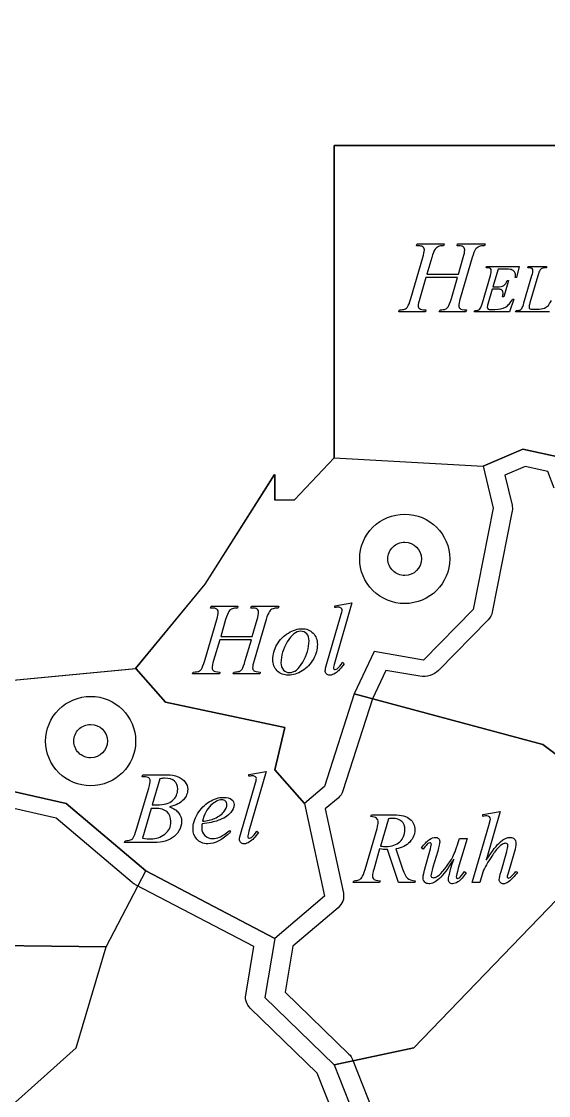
# Model space of a CAD drawing. Extents: x 1 to 639, y -1 to 499.
# Drawn here: x 190.3 to 245.7, y 186.2 to 299.3 of the extents above; entities that cross this region are included whole.
import ezdxf

# ---------------------------------------------------------------- set-up
doc = ezdxf.new("R2010")
doc.units = 0
for name, color, linetype in [('Centers', 7, 'CONTINUOUS'), ('Dividing_Lines', 7, 'CONTINUOUS'), ('Label_Land', 7, 'CONTINUOUS'), ('Label_Sea', 7, 'CONTINUOUS'), ('Land', 7, 'CONTINUOUS'), ('Nations', 7, 'CONTINUOUS'), ('Seas', 7, 'CONTINUOUS')]:
    doc.layers.add(name, color=color, linetype=linetype)

msp = doc.modelspace()

# ---------------------------------------------------------------- linework, layer by layer
at = {"layer": 'Centers', "color": 1}
for points in [[(232.384305, 242.722736)], [(235.356019, 242.722736)], [(199.325329, 223.528242)], [(202.297043, 223.528242)]]:
    msp.add_lwpolyline(points, close=True, dxfattribs=at)
for points in [[(227.262261, 246.052338), (228.151415, 246.935402), (229.357367, 247.431498), (230.614818, 247.431491)], [(230.614818, 247.431491), (233.233312, 247.431488), (235.35602, 245.323307), (235.356019, 242.722736)], [(225.873585, 242.722736), (225.873584, 243.97158), (226.373106, 245.169274), (227.262261, 246.052338)], [(229.363579, 243.965409), (229.695428, 244.294985), (230.145513, 244.480139), (230.614818, 244.480137)], [(230.614818, 244.480137), (231.592083, 244.480123), (232.384305, 243.693312), (232.384305, 242.722736)], [(228.845299, 242.722736), (228.845299, 243.188829), (229.03173, 243.635832), (229.363579, 243.965409)], [(227.262264, 239.39314), (226.373109, 240.276202), (225.873587, 241.473894), (225.873585, 242.722736)], [(229.36358, 241.480066), (229.031731, 241.809642), (228.845299, 242.256644), (228.845299, 242.722736)], [(232.384305, 242.722736), (232.384304, 241.752162), (231.592082, 240.965352), (230.614818, 240.965338)], [(235.356019, 242.722736), (235.356015, 240.122168), (233.233309, 238.013992), (230.614818, 238.013989)], [(230.614818, 240.965338), (230.145513, 240.965336), (229.695429, 241.150489), (229.36358, 241.480066)], [(230.614818, 238.013989), (229.357368, 238.013982), (228.151418, 238.510078), (227.262264, 239.39314)], [(194.203287, 226.857843), (195.092442, 227.740906), (196.298394, 228.237002), (197.555845, 228.236995)], [(197.555845, 228.236995), (200.174337, 228.23699), (202.297042, 226.128811), (202.297043, 223.528242)], [(192.814609, 223.528242), (192.814609, 224.777086), (193.314132, 225.97478), (194.203287, 226.857843)], [(196.304606, 224.770915), (196.636455, 225.100491), (197.086539, 225.285645), (197.555845, 225.285643)], [(197.555845, 225.285643), (198.533109, 225.285628), (199.325329, 224.498817), (199.325329, 223.528242)], [(195.786326, 223.528242), (195.786326, 223.994335), (195.972757, 224.441338), (196.304606, 224.770915)], [(194.203288, 220.198643), (193.314133, 221.081706), (192.81461, 222.279399), (192.814609, 223.528242)], [(196.304606, 222.28557), (195.972757, 222.615147), (195.786326, 223.062149), (195.786326, 223.528242)], [(199.325329, 223.528242), (199.325329, 222.557667), (198.533109, 221.770857), (197.555845, 221.770841)], [(202.297043, 223.528242), (202.297041, 220.927674), (200.174336, 218.819497), (197.555845, 218.819492)], [(197.555845, 221.770841), (197.086539, 221.77084), (196.636455, 221.955993), (196.304606, 222.28557)], [(197.555845, 218.819492), (196.298394, 218.819485), (195.092443, 219.315581), (194.203288, 220.198643)]]:
    msp.add_open_spline(points, degree=3, dxfattribs=at)
at = {"layer": 'Dividing_Lines', "color": 2}
msp.add_lwpolyline([(2.760585, 254.267257), (63.356576, 254.267257), (109.32593, 215.191493), (130.221091, 214.303393), (132.31061, 209.862971), (144.847715, 207.198716), (144.847715, 221.408082), (151.116265, 219.631903), (153.205782, 214.303393), (164.698127, 212.527231), (162.608602, 216.967651), (179.324738, 220.519995), (194.996116, 216.967651), (203.354182, 209.862971), (216.936031, 202.758274), (215.891266, 196.541686), (223.204583, 189.437003), (225.294105, 184.108488), (221.115062, 174.339545), (234.696921, 172.563383), (237.831194, 175.227645), (245.144514, 174.339545), (247.234026, 171.675283)], dxfattribs=at)
at = {"layer": 'Label_Land', "color": 7}
for points in [[(210.165528, 237.544605), (210.229103, 237.739284), (213.063484, 237.739284), (213.005206, 237.544605)], [(214.425045, 237.544605), (214.478024, 237.739284), (217.37068, 237.739284), (217.307106, 237.544605)], [(225.057944, 238.086553), (223.24606, 231.825189)], [(223.24606, 237.591958), (223.24606, 237.78664), (225.057944, 238.086553)], [(222.419587, 231.709433), (223.855318, 236.644861)], [(209.561567, 232.009349), (210.833064, 236.318638)], [(211.246301, 234.555987), (214.56279, 234.555987), (215.087285, 236.318638)], [(211.765496, 236.318638), (211.246301, 234.555987)], [(216.030312, 236.318638), (214.764111, 232.009349)], [(213.831679, 232.009349), (214.478024, 234.192932), (211.145642, 234.192932), (210.493998, 232.009349)], [(211.145642, 230.799169), (211.103259, 230.604486), (208.284773, 230.604486), (208.353644, 230.799169)], [(215.415755, 230.799169), (215.357476, 230.604486), (212.560182, 230.604486), (212.634352, 230.799169)], [(224.083129, 231.825189), (224.242066, 231.66208)], [(202.970974, 219.781136), (203.045145, 219.975816), (205.609331, 219.975816)], [(204.857029, 219.560164), (204.046451, 216.818826)], [(216.035611, 220.323085), (214.223727, 214.061721)], [(214.223727, 219.82849), (214.223727, 220.023172), (216.035611, 220.323085)], [(202.388204, 214.266927), (203.675597, 218.58674)], [(213.397253, 213.945965), (214.832988, 218.881393)], [(203.919301, 216.424194), (203.002761, 213.304044)], [(238.95435, 215.619324), (238.843096, 215.603531), (238.843096, 215.808733), (240.676171, 216.113902)], [(240.676171, 216.113902), (239.187458, 211.004842)], [(227.065849, 215.571954), (227.129424, 215.766633), (229.471098, 215.766633)], [(228.90952, 215.345701), (228.061855, 212.478104)], [(238.843096, 209.710476), (238.50403, 208.631836), (237.709344, 208.631836), (239.452353, 214.651164), (239.637782, 215.303608)], [(212.173439, 214.103814), (212.284693, 213.951228)], [(215.060796, 214.061721), (215.219733, 213.898612)], [(226.451292, 210.020912), (227.706897, 214.330205)], [(203.749768, 212.841018), (201.116707, 212.841018), (201.185581, 213.035701)], [(236.252401, 212.867466), (236.368955, 213.267351), (237.174254, 213.267351)], [(237.174254, 213.267351), (236.252418, 210.131408)], [(227.971792, 212.178188), (227.351936, 210.020912)], [(229.94791, 208.631836), (228.798266, 212.099265)], [(229.69361, 212.178188), (230.392934, 210.089315)], [(232.549166, 212.151881), (232.38493, 212.267638)], [(232.787571, 210.310304), (233.24849, 211.936152)], [(234.085559, 211.936152), (233.587556, 210.236641)], [(240.750342, 209.810446), (241.3596, 211.915106)], [(242.170181, 211.915106), (241.523836, 209.710476)], [(236.919937, 209.794662), (237.078875, 209.673643)], [(242.307927, 209.810446), (242.47216, 209.710476)], [(228.019472, 208.826519), (227.971792, 208.631836), (225.19039, 208.631836), (225.248669, 208.826519)], [(231.72271, 208.826519), (231.664431, 208.631836), (229.94791, 208.631836)]]:
    msp.add_lwpolyline(points, dxfattribs=at)
for points in [[(220.544128, 234.082439)], [(221.42358, 233.719383)], [(202.970974, 219.781126)], [(209.323165, 215.082481)], [(209.286078, 214.824662)]]:
    msp.add_lwpolyline(points, close=True, dxfattribs=at)
for points in [[(210.711214, 237.497248), (210.619384, 237.528819), (210.437488, 237.544605), (210.165528, 237.544605)], [(213.005206, 237.544605), (212.768567, 237.548107), (212.593737, 237.523552), (212.480715, 237.470941)], [(214.965431, 237.497248), (214.873601, 237.528819), (214.693472, 237.544605), (214.425045, 237.544605)], [(217.307106, 237.544605), (217.063403, 237.548107), (216.881509, 237.523552), (216.761423, 237.470941)], [(223.616914, 237.628791), (223.535678, 237.628791), (223.41206, 237.616513), (223.24606, 237.591958)], [(223.929488, 237.544605), (223.862383, 237.600729), (223.758191, 237.628791), (223.616914, 237.628791)], [(224.03015, 237.339398), (224.03015, 237.423585), (223.996596, 237.491987), (223.929488, 237.544605)], [(210.917831, 237.349922), (210.875447, 237.41657), (210.806575, 237.465679), (210.711214, 237.497248)], [(210.833064, 236.318638), (210.935492, 236.669415), (210.986705, 236.936005), (210.986705, 237.118409)], [(210.986705, 237.118409), (210.986705, 237.209611), (210.963747, 237.286782), (210.917831, 237.349922)], [(212.115158, 237.192072), (212.009199, 237.037731), (211.892645, 236.746586), (211.765496, 236.318638)], [(212.480715, 237.470941), (212.314713, 237.400786), (212.19286, 237.30783), (212.115158, 237.192072)], [(215.166751, 237.349922), (215.124368, 237.41657), (215.057261, 237.465679), (214.965431, 237.497248)], [(215.087285, 236.318638), (215.186179, 236.6624), (215.235626, 236.92899), (215.235626, 237.118409)], [(215.235626, 237.118409), (215.235626, 237.209611), (215.212668, 237.286782), (215.166751, 237.349922)], [(216.38527, 237.186812), (216.268717, 237.021946), (216.150398, 236.732555), (216.030312, 236.318638)], [(216.761423, 237.470941), (216.59189, 237.397277), (216.466506, 237.302567), (216.38527, 237.186812)], [(223.855318, 236.644861), (223.971873, 237.048255), (224.03015, 237.279768), (224.03015, 237.339398)], [(218.366687, 234.91378), (218.868222, 235.215447), (219.352097, 235.366281), (219.818313, 235.366281)], [(219.818313, 235.366281), (220.284529, 235.366281), (220.667745, 235.213693), (220.96796, 234.908516)], [(217.16936, 233.682553), (217.469576, 234.201703), (217.868685, 234.612112), (218.366687, 234.91378)], [(219.680568, 235.092676), (219.161374, 235.092676), (218.682797, 234.722606), (218.244837, 233.982466)], [(220.300424, 234.829593), (220.141486, 235.004981), (219.934867, 235.092676), (219.680568, 235.092676)], [(220.544128, 234.082439), (220.544128, 234.40866), (220.462893, 234.657711), (220.300424, 234.829593)], [(220.96796, 234.908516), (221.271707, 234.603342), (221.42358, 234.206964), (221.42358, 233.719383)], [(216.724336, 232.130365), (216.724336, 232.646008), (216.872677, 233.163404), (217.16936, 233.682553)], [(218.244837, 233.982466), (217.810407, 233.245835), (217.593193, 232.512712), (217.593193, 231.783096)], [(219.887188, 231.840976), (220.325148, 232.577607), (220.544128, 233.324761), (220.544128, 234.082439)], [(221.42358, 233.719383), (221.42358, 233.193218), (221.282303, 232.672315), (220.999748, 232.156675)], [(209.222501, 231.114868), (209.314331, 231.258685), (209.427353, 231.556846), (209.561567, 232.009349)], [(210.493998, 232.009349), (210.391573, 231.658572), (210.340361, 231.402505), (210.340361, 231.241148)], [(213.492613, 231.114868), (213.584443, 231.25167), (213.697465, 231.54983), (213.831679, 232.009349)], [(214.764111, 232.009349), (214.658152, 231.651556), (214.605173, 231.39549), (214.605173, 231.241148)], [(217.179956, 230.935972), (216.876209, 231.244656), (216.724336, 231.642787), (216.724336, 232.130365)], [(220.999748, 232.156675), (220.720724, 231.641032), (220.330444, 231.232377), (219.828909, 230.930709)], [(208.353644, 230.799169), (208.632668, 230.806173), (208.818096, 230.830728), (208.909926, 230.872832)], [(208.909926, 230.872832), (209.051203, 230.935972), (209.155395, 231.016651), (209.222501, 231.114868)], [(210.340361, 231.241148), (210.340361, 231.107853), (210.386276, 231.006127), (210.478106, 230.935972)], [(210.478106, 230.935972), (210.569937, 230.869323), (210.792449, 230.823722), (211.145642, 230.799169)], [(212.634352, 230.799169), (212.909843, 230.806173), (213.093504, 230.830728), (213.185335, 230.872832)], [(213.185335, 230.872832), (213.326612, 230.935972), (213.429038, 231.016651), (213.492613, 231.114868)], [(214.605173, 231.241148), (214.605173, 231.107853), (214.651089, 231.006127), (214.742919, 230.935972)], [(214.742919, 230.935972), (214.838282, 230.869323), (215.062561, 230.823722), (215.415755, 230.799169)], [(218.366687, 230.478207), (217.882813, 230.478207), (217.487236, 230.630795), (217.179956, 230.935972)], [(217.593193, 231.783096), (217.593193, 231.449859), (217.677959, 231.192039), (217.847492, 231.009635)], [(217.847492, 231.009635), (218.017025, 230.830738), (218.230708, 230.741289), (218.48854, 230.741289)], [(219.828909, 230.930709), (219.327374, 230.629041), (218.839966, 230.478207), (218.366687, 230.478207)], [(218.48854, 230.741289), (218.986542, 230.741289), (219.452758, 231.107852), (219.887188, 231.840976)], [(222.250054, 230.930709), (222.250054, 231.056988), (222.306565, 231.316563), (222.419587, 231.709433)], [(222.3825, 230.61501), (222.294202, 230.706212), (222.250054, 230.811445), (222.250054, 230.930709)], [(223.24606, 231.825189), (223.157761, 231.512999), (223.113611, 231.321826), (223.113611, 231.251671)], [(223.113611, 231.251671), (223.113611, 231.199053), (223.129505, 231.155206), (223.161294, 231.120128)], [(223.161294, 231.120128), (223.196613, 231.08505), (223.238996, 231.067512), (223.288443, 231.067512)], [(223.288443, 231.067512), (223.355549, 231.067512), (223.427953, 231.097328), (223.505656, 231.156961)], [(224.242066, 231.66208), (223.906531, 231.192039), (223.597486, 230.864062), (223.314931, 230.67815)], [(223.505656, 231.156961), (223.689317, 231.300779), (223.881808, 231.523521), (224.083129, 231.825189)], [(222.721566, 230.478207), (222.587352, 230.478207), (222.47433, 230.523808), (222.3825, 230.61501)], [(223.314931, 230.67815), (223.106548, 230.544854), (222.90876, 230.478207), (222.721566, 230.478207)], [(203.140507, 219.775873), (203.080465, 219.775873), (203.023954, 219.777624), (202.970974, 219.781126)], [(203.691489, 219.660117), (203.596128, 219.737288), (203.412467, 219.775873), (203.140507, 219.775873)], [(203.839831, 219.354941), (203.839831, 219.48473), (203.790384, 219.586455), (203.691489, 219.660117)], [(205.344436, 219.623304), (205.217286, 219.623304), (205.054817, 219.602257), (204.857029, 219.560164)], [(206.393421, 219.318128), (206.174441, 219.521579), (205.82478, 219.623304), (205.344436, 219.623304)], [(205.609331, 219.975816), (206.040228, 219.975816), (206.423443, 219.909168), (206.758979, 219.775873)], [(206.758979, 219.775873), (207.098045, 219.642578), (207.350578, 219.456666), (207.516578, 219.218138)], [(214.59458, 219.865323), (214.513347, 219.865323), (214.389729, 219.853045), (214.223727, 219.82849)], [(214.907158, 219.781136), (214.84005, 219.837261), (214.735858, 219.865323), (214.59458, 219.865323)], [(214.832988, 218.881393), (214.949541, 219.284787), (215.007817, 219.516299), (215.007817, 219.57593)], [(215.007817, 219.57593), (215.007817, 219.660117), (214.974264, 219.728519), (214.907158, 219.781136)], [(203.675597, 218.58674), (203.785086, 218.951548), (203.839831, 219.207615), (203.839831, 219.354941)], [(206.181505, 217.281868), (206.541763, 217.601076), (206.721892, 217.999208), (206.721892, 218.476264)], [(206.721892, 218.476264), (206.721892, 218.837563), (206.612402, 219.118184), (206.393421, 219.318128)], [(207.770877, 218.460461), (207.770877, 218.050053), (207.62077, 217.67823), (207.320557, 217.344991)], [(207.516578, 219.218138), (207.686111, 218.97961), (207.770877, 218.727051), (207.770877, 218.460461)], [(204.544454, 216.808319), (205.279097, 216.808319), (205.824781, 216.966169), (206.181505, 217.281868)], [(207.320557, 217.344991), (207.023874, 217.015261), (206.538232, 216.771472), (205.863631, 216.613623)], [(210.043681, 217.145048), (210.534619, 217.450225), (211.039686, 217.602813), (211.558882, 217.602813)], [(211.362857, 217.339731), (211.0026, 217.339731), (210.619385, 217.148557), (210.213214, 216.766209)], [(211.760202, 217.202928), (211.668372, 217.29413), (211.535924, 217.339731), (211.362857, 217.339731)], [(211.558882, 217.602813), (211.933267, 217.602813), (212.210524, 217.527396), (212.390651, 217.376561)], [(211.903244, 216.845136), (211.903244, 216.992462), (211.855563, 217.111726), (211.760202, 217.202928)], [(212.390651, 217.376561), (212.570781, 217.225728), (212.660846, 217.046832), (212.660846, 216.839872)], [(204.332538, 216.439987), (204.219516, 216.439987), (204.08177, 216.434723), (203.919301, 216.424194)], [(204.046451, 216.818826), (204.276026, 216.811821), (204.442027, 216.808319), (204.544454, 216.808319)], [(205.604035, 216.076935), (205.342672, 216.31897), (204.918839, 216.439987), (204.332538, 216.439987)], [(206.001376, 215.066698), (206.001376, 215.498152), (205.868929, 215.834898), (205.604035, 216.076935)], [(205.863631, 216.613623), (206.29806, 216.452266), (206.617701, 216.238292), (206.822554, 215.971702)], [(208.819862, 215.871729), (209.144801, 216.41894), (209.55274, 216.84338), (210.043681, 217.145048)], [(210.213214, 216.766209), (209.810573, 216.38737), (209.51389, 215.826128), (209.323165, 215.082481)], [(210.599959, 215.387657), (211.034388, 215.580585), (211.359327, 215.810345), (211.574774, 216.076935)], [(211.574774, 216.076935), (211.793754, 216.347032), (211.903244, 216.603099), (211.903244, 216.845136)], [(212.660846, 216.839872), (212.660846, 216.548729), (212.544292, 216.269862), (212.311184, 216.003272)], [(205.360331, 213.724976), (205.787695, 214.054706), (206.001376, 214.501946), (206.001376, 215.066698)], [(206.822554, 215.971702), (207.027406, 215.705112), (207.129832, 215.412212), (207.129832, 215.093005)], [(207.129832, 215.093005), (207.129832, 214.738721), (207.038002, 214.400222), (206.854341, 214.077508)], [(208.332455, 214.266927), (208.332455, 214.789583), (208.494924, 215.324517), (208.819862, 215.871729)], [(210.95492, 215.161408), (210.559343, 215.017588), (210.003063, 214.90534), (209.286078, 214.824662)], [(209.323165, 215.082481), (209.845892, 215.142114), (210.27149, 215.24384), (210.599959, 215.387657)], [(212.311184, 216.003272), (212.003905, 215.656002), (211.551817, 215.37538), (210.95492, 215.161408)], [(227.632726, 215.408841), (227.502044, 215.52109), (227.313084, 215.575461), (227.065849, 215.571954)], [(227.834047, 214.998432), (227.834047, 215.15979), (227.76694, 215.296593), (227.632726, 215.408841)], [(227.706897, 214.330205), (227.791664, 214.617841), (227.834047, 214.840584), (227.834047, 214.998432)], [(229.312161, 215.387795), (229.199139, 215.387795), (229.064925, 215.373763), (228.90952, 215.345701)], [(230.302871, 215.077359), (230.083891, 215.284316), (229.753654, 215.387795), (229.312161, 215.387795)], [(229.471098, 215.766633), (230.255188, 215.766633), (230.820298, 215.619307), (231.166428, 215.324655)], [(230.636638, 214.182878), (230.636638, 214.572239), (230.525382, 214.8704), (230.302871, 215.077359)], [(231.166428, 215.324655), (231.512558, 215.030002), (231.685623, 214.642395), (231.685623, 214.161832)], [(239.245737, 215.650877), (239.182162, 215.650877), (239.085033, 215.640359), (238.95435, 215.619324)], [(239.521228, 215.545644), (239.447056, 215.615799), (239.355226, 215.650877), (239.245737, 215.650877)], [(239.637782, 215.303608), (239.637782, 215.39481), (239.598931, 215.475489), (239.521228, 215.545644)], [(202.049138, 213.3514), (202.133905, 213.484695), (202.246927, 213.789871), (202.388204, 214.266927)], [(206.854341, 214.077508), (206.67068, 213.754793), (206.43404, 213.503987), (206.144422, 213.32509)], [(208.7245, 213.198811), (208.463137, 213.521525), (208.332455, 213.877564), (208.332455, 214.266927)], [(209.286078, 214.824662), (209.261356, 214.649274), (209.248995, 214.503701), (209.248995, 214.387943)], [(209.248995, 214.387943), (209.248995, 214.075753), (209.36025, 213.809163), (209.582761, 213.588173)], [(212.284693, 213.951228), (211.447625, 213.126902), (210.649407, 212.714739), (209.89004, 212.714739)], [(211.124453, 213.41454), (211.361092, 213.519773), (211.710754, 213.749531), (212.173439, 214.103814)], [(213.22772, 213.167241), (213.22772, 213.29352), (213.284231, 213.553095), (213.397253, 213.945965)], [(214.223727, 214.061721), (214.13543, 213.749531), (214.091281, 213.558358), (214.091281, 213.488203)], [(215.219733, 213.898612), (214.8842, 213.428571), (214.575156, 213.100594), (214.292601, 212.914681)], [(214.483326, 213.393493), (214.666987, 213.537311), (214.859477, 213.760053), (215.060796, 214.061721)], [(230.106847, 212.930606), (230.460041, 213.267351), (230.636638, 213.684776), (230.636638, 214.182878)], [(231.685623, 214.161832), (231.685623, 213.702313), (231.507261, 213.281381), (231.150536, 212.899036)], [(201.185581, 213.035701), (201.461072, 213.042705), (201.648265, 213.069013), (201.747159, 213.114624)], [(201.747159, 213.114624), (201.888437, 213.174257), (201.989097, 213.253183), (202.049138, 213.3514)], [(203.002761, 213.304044), (203.384211, 213.254935), (203.68266, 213.23038), (203.898109, 213.23038)], [(205.106032, 212.930468), (204.816413, 212.870835), (204.364325, 212.841018), (203.749768, 212.841018)], [(203.898109, 213.23038), (204.449092, 213.23038), (204.936499, 213.395246), (205.360331, 213.724976)], [(206.144422, 213.32509), (205.858333, 213.146195), (205.512204, 213.014655), (205.106032, 212.930468)], [(209.89004, 212.714739), (209.374377, 212.714739), (208.985864, 212.876096), (208.7245, 213.198811)], [(209.582761, 213.588173), (209.805274, 213.370691), (210.075468, 213.26195), (210.393342, 213.26195)], [(210.393342, 213.26195), (210.647642, 213.26195), (210.891346, 213.312814), (211.124453, 213.41454)], [(213.36017, 212.851542), (213.27187, 212.942744), (213.22772, 213.047977), (213.22772, 213.167241)], [(213.699236, 212.714739), (213.565022, 212.714739), (213.452, 212.76034), (213.36017, 212.851542)], [(214.292601, 212.914681), (214.084216, 212.781386), (213.886427, 212.714739), (213.699236, 212.714739)], [(214.091281, 213.488203), (214.091281, 213.435585), (214.107174, 213.391738), (214.13896, 213.35666)], [(214.13896, 213.35666), (214.17428, 213.321582), (214.216663, 213.304044), (214.26611, 213.304044)], [(214.26611, 213.304044), (214.333218, 213.304044), (214.405623, 213.33386), (214.483326, 213.393493)], [(228.665816, 212.430747), (229.27331, 212.430747), (229.753653, 212.597367), (230.106847, 212.930606)], [(231.150536, 212.899036), (230.797342, 212.520197), (230.3117, 212.279914), (229.69361, 212.178188)], [(232.38493, 212.267638), (232.649826, 212.674539), (232.930616, 212.974452), (233.227298, 213.167378)], [(233.052466, 212.735923), (232.978296, 212.683308), (232.81053, 212.488627), (232.549166, 212.151881)], [(233.274978, 212.814849), (233.200808, 212.814849), (233.126638, 212.788541), (233.052466, 212.735923)], [(233.227298, 213.167378), (233.453342, 213.318213), (233.661727, 213.393631), (233.852451, 213.393631)], [(233.24849, 211.936152), (233.361512, 212.325515), (233.418023, 212.567551), (233.418023, 212.66226)], [(233.37034, 212.767493), (233.342085, 212.799064), (233.310297, 212.814849), (233.274978, 212.814849)], [(233.418023, 212.66226), (233.418023, 212.704353), (233.402129, 212.739431), (233.37034, 212.767493)], [(233.852451, 213.393631), (233.983132, 213.393631), (234.08909, 213.351538), (234.170326, 213.267351)], [(234.297475, 212.951652), (234.297475, 212.762233), (234.226837, 212.423733), (234.085559, 211.936152)], [(234.170326, 213.267351), (234.255092, 213.186672), (234.297475, 213.081439), (234.297475, 212.951652)], [(235.60076, 211.199521), (235.805613, 211.550298), (236.022826, 212.106279), (236.252401, 212.867466)], [(239.187458, 211.004842), (239.830271, 211.96597), (240.331806, 212.604383), (240.692064, 212.920082)], [(240.888088, 212.651737), (240.647916, 212.50441), (240.370658, 212.230805), (240.056315, 211.830919)], [(240.692064, 212.920082), (241.052321, 213.235781), (241.396686, 213.393631), (241.725157, 213.393631)], [(241.23775, 212.767493), (241.135322, 212.767493), (241.018768, 212.728907), (240.888088, 212.651737)], [(241.407283, 212.704353), (241.364899, 212.746446), (241.308388, 212.767493), (241.23775, 212.767493)], [(241.476154, 212.53598), (241.476154, 212.606136), (241.453197, 212.66226), (241.407283, 212.704353)], [(241.725157, 213.393631), (241.89469, 213.393631), (242.035967, 213.335752), (242.148989, 213.219995)], [(242.148989, 213.219995), (242.262011, 213.10424), (242.318522, 212.949898), (242.318522, 212.75697)], [(242.318522, 212.75697), (242.318522, 212.525457), (242.269075, 212.244836), (242.170181, 211.915106)], [(228.798266, 212.099265), (228.529839, 212.095763), (228.254347, 212.122071), (227.971792, 212.178188)], [(228.061855, 212.478104), (228.287899, 212.446533), (228.48922, 212.430747), (228.665816, 212.430747)], [(240.056315, 211.830919), (239.971548, 211.72218), (239.688993, 211.283709), (239.20865, 210.515507)], [(241.3596, 211.915106), (241.437302, 212.178189), (241.476154, 212.385147), (241.476154, 212.53598)], [(235.770293, 211.089028), (235.169864, 210.11036), (234.666562, 209.435114), (234.260388, 209.063291)], [(234.827266, 210.078791), (235.141607, 210.478677), (235.399439, 210.852253), (235.60076, 211.199521)], [(235.288182, 209.394777), (235.344693, 209.654352), (235.505397, 210.219102), (235.770293, 211.089028)], [(239.20865, 210.515507), (239.060308, 210.269963), (238.938457, 210.001619), (238.843096, 209.710476)], [(226.096334, 209.147478), (226.209356, 209.312344), (226.327675, 209.603488), (226.451292, 210.020912)], [(227.351936, 210.020912), (227.270702, 209.74029), (227.230086, 209.503517), (227.230086, 209.31059)], [(227.230086, 209.31059), (227.230086, 209.163264), (227.281298, 209.047508), (227.383723, 208.963322)], [(230.392934, 210.089315), (230.562467, 209.577181), (230.732, 209.243943), (230.901533, 209.089601)], [(232.554463, 209.100124), (232.554463, 209.363206), (232.632165, 209.766599), (232.787571, 210.310304)], [(233.587556, 210.236641), (233.449809, 209.773616), (233.380936, 209.480717), (233.380936, 209.357944)], [(233.380936, 209.357944), (233.380936, 209.291297), (233.402128, 209.236927), (233.444511, 209.194834)], [(233.62464, 209.136954), (233.741195, 209.136954), (233.893068, 209.194833), (234.08026, 209.31059)], [(234.08026, 209.31059), (234.267453, 209.426346), (234.516456, 209.682413), (234.827266, 210.078791)], [(235.219311, 208.921228), (235.219311, 209.040492), (235.242268, 209.198342), (235.288182, 209.394777)], [(236.252418, 210.131408), (236.114674, 209.664874), (236.045801, 209.370221), (236.045801, 209.247451)], [(237.078875, 209.673643), (236.799853, 209.235173), (236.513766, 208.912458), (236.220614, 208.705499)], [(236.368955, 209.142218), (236.443127, 209.198342), (236.626788, 209.415823), (236.919937, 209.794662)], [(240.564914, 208.947535), (240.564914, 209.101877), (240.626723, 209.389514), (240.750342, 209.810446)], [(241.523836, 209.710476), (241.442601, 209.443886), (241.401983, 209.296559), (241.401983, 209.268497)], [(241.401983, 209.268497), (241.401983, 209.219389), (241.416111, 209.179049), (241.444366, 209.147478)], [(241.709262, 209.168524), (241.910583, 209.322866), (242.110138, 209.53684), (242.307927, 209.810446)], [(242.47216, 209.710476), (242.352074, 209.524563), (242.184308, 209.319358), (241.968861, 209.094861)], [(225.248669, 208.826519), (225.510032, 208.837048), (225.686629, 208.863355), (225.778459, 208.905442)], [(225.778459, 208.905442), (225.923268, 208.965075), (226.029226, 209.045754), (226.096334, 209.147478)], [(227.383723, 208.963322), (227.461426, 208.900182), (227.673342, 208.854581), (228.019472, 208.826519)], [(230.901533, 209.089601), (231.071066, 208.935259), (231.344792, 208.847565), (231.72271, 208.826519)], [(232.723996, 208.673929), (232.610974, 208.786178), (232.554463, 208.928243), (232.554463, 209.100124)], [(233.137232, 208.505556), (232.974763, 208.505556), (232.837018, 208.561681), (232.723996, 208.673929)], [(234.260388, 209.063291), (233.857748, 208.691468), (233.483362, 208.505556), (233.137232, 208.505556)], [(233.444511, 209.194834), (233.490427, 209.156248), (233.55047, 209.136954), (233.62464, 209.136954)], [(235.335865, 208.621313), (235.258162, 208.698483), (235.219311, 208.798455), (235.219311, 208.921228)], [(235.659036, 208.505556), (235.521291, 208.505556), (235.413568, 208.544142), (235.335865, 208.621313)], [(236.220614, 208.705499), (236.026358, 208.572204), (235.839166, 208.505556), (235.659036, 208.505556)], [(236.045801, 209.247451), (236.045801, 209.184311), (236.056392, 209.136955), (236.077572, 209.105384)], [(236.077572, 209.105384), (236.102294, 209.077322), (236.134082, 209.063291), (236.172934, 209.063291)], [(236.172934, 209.063291), (236.232976, 209.063291), (236.298316, 209.0896), (236.368955, 209.142218)], [(240.686767, 208.631836), (240.605532, 208.712516), (240.564914, 208.817749), (240.564914, 208.947535)], [(241.009938, 208.505556), (240.879257, 208.505556), (240.771534, 208.54765), (240.686767, 208.631836)], [(241.417878, 208.631836), (241.266004, 208.54765), (241.130024, 208.505556), (241.009938, 208.505556)], [(241.968861, 209.094861), (241.756944, 208.873873), (241.573284, 208.719531), (241.417878, 208.631836)], [(241.444366, 209.147478), (241.476155, 209.115909), (241.511474, 209.100124), (241.550324, 209.100124)], [(241.550324, 209.100124), (241.596241, 209.100124), (241.64922, 209.122924), (241.709262, 209.168524)]]:
    msp.add_open_spline(points, degree=3, dxfattribs=at)
at = {"layer": 'Label_Sea', "color": 3}
for points in [[(231.861242, 275.68781), (231.924817, 275.882493), (234.759195, 275.882493), (234.70092, 275.68781)], [(236.120759, 275.68781), (236.173738, 275.882493), (239.066395, 275.882493), (239.00282, 275.68781)], [(231.257281, 270.152555), (232.528778, 274.461848)], [(232.942015, 272.699193), (236.258504, 272.699193), (236.782995, 274.461848)], [(233.46121, 274.461848), (232.942015, 272.699193)], [(237.726023, 274.461848), (236.459825, 270.152555)], [(239.267712, 273.374432), (239.193541, 273.374432), (239.235924, 273.504221), (242.676027, 273.504221), (242.379344, 272.357181), (242.248665, 272.357181)], [(240.443847, 273.248152), (239.896398, 271.367994), (240.344951, 271.367994)], [(241.051334, 273.248152), (240.443847, 273.248152)], [(243.559009, 273.374425), (243.601392, 273.504214), (245.554551, 273.504214), (245.526307, 273.374425)], [(235.527393, 270.152555), (236.173738, 272.336141), (232.841353, 272.336141), (232.189712, 270.152555)], [(238.78737, 269.691284), (239.627969, 272.560632)], [(241.411595, 272.052005), (241.542278, 272.052005), (241.051338, 270.326187), (240.910063, 270.326187)], [(243.166964, 269.670237), (244.011096, 272.564141)], [(244.62213, 272.515024), (243.792127, 269.67023)], [(240.288443, 271.118944), (239.832823, 271.118944), (239.37014, 269.543958)], [(241.962578, 270.070123), (242.093257, 270.070123), (241.64117, 268.747696), (237.939705, 268.747696), (237.985622, 268.877484)], [(232.841353, 268.942375), (232.79897, 268.747696), (229.980484, 268.747696), (230.049358, 268.942375)], [(237.111466, 268.942375), (237.05319, 268.747696), (234.255896, 268.747696), (234.330067, 268.942375)], [(239.691544, 268.986223), (240.115377, 268.986223)], [(245.837105, 268.747696), (242.287515, 268.747696), (242.336961, 268.877484)], [(244.064085, 269.007263), (244.526768, 269.007263)]]:
    msp.add_lwpolyline(points, dxfattribs=at)
for points in [[(232.406925, 275.640457), (232.315094, 275.672026), (232.1332, 275.68781), (231.861242, 275.68781)], [(232.613545, 275.493131), (232.571162, 275.559777), (232.502288, 275.608886), (232.406925, 275.640457)], [(232.528778, 274.461848), (232.631203, 274.812624), (232.682416, 275.079215), (232.682416, 275.261618)], [(232.682416, 275.261618), (232.682416, 275.35282), (232.659459, 275.429991), (232.613545, 275.493131)], [(233.810872, 275.335281), (233.704914, 275.18094), (233.58836, 274.889795), (233.46121, 274.461848)], [(234.176426, 275.614147), (234.010426, 275.543992), (233.888574, 275.451037), (233.810872, 275.335281)], [(234.70092, 275.68781), (234.464279, 275.691313), (234.289448, 275.666758), (234.176426, 275.614147)], [(236.661145, 275.640457), (236.569315, 275.672026), (236.389186, 275.68781), (236.120759, 275.68781)], [(236.862466, 275.493131), (236.820082, 275.559777), (236.752976, 275.608886), (236.661145, 275.640457)], [(236.782995, 274.461848), (236.88189, 274.805609), (236.931337, 275.072199), (236.931337, 275.261618)], [(236.931337, 275.261618), (236.931337, 275.35282), (236.90838, 275.429991), (236.862466, 275.493131)], [(238.080984, 275.330018), (237.964429, 275.165154), (237.846109, 274.875764), (237.726023, 274.461848)], [(238.457134, 275.614147), (238.287601, 275.540485), (238.162218, 275.445776), (238.080984, 275.330018)], [(239.00282, 275.68781), (238.759115, 275.691313), (238.57722, 275.666758), (238.457134, 275.614147)], [(239.631502, 273.297263), (239.570283, 273.348709), (239.449019, 273.374432), (239.267712, 273.374432)], [(239.627969, 272.560632), (239.6939, 272.792145), (239.726865, 272.968702), (239.726865, 273.090303)], [(239.726865, 273.090303), (239.726865, 273.179168), (239.695077, 273.248155), (239.631502, 273.297263)], [(241.831891, 273.185013), (241.71887, 273.227106), (241.458684, 273.248152), (241.051334, 273.248152)], [(242.181553, 272.939471), (242.101495, 273.047041), (241.984941, 273.128888), (241.831891, 273.185013)], [(242.273383, 272.627281), (242.273383, 272.751221), (242.242773, 272.855285), (242.181553, 272.939471)], [(242.248665, 272.357181), (242.265143, 272.464753), (242.273383, 272.554787), (242.273383, 272.627281)], [(243.654371, 273.370923), (243.614343, 273.370923), (243.582556, 273.372091), (243.559009, 273.374425)], [(244.018162, 273.297263), (243.954587, 273.34637), (243.833323, 273.370923), (243.654371, 273.370923)], [(244.011096, 272.564141), (244.081735, 272.802667), (244.117054, 272.978054), (244.117054, 273.090303)], [(244.117054, 273.090303), (244.117054, 273.179168), (244.08409, 273.248155), (244.018162, 273.297263)], [(244.830517, 273.104328), (244.788133, 273.041189), (244.718671, 272.844754), (244.62213, 272.515024)], [(245.060091, 273.311286), (244.968261, 273.269192), (244.891736, 273.200207), (244.830517, 273.104328)], [(245.526307, 273.374425), (245.307327, 273.374425), (245.151922, 273.353379), (245.060091, 273.311286)], [(240.344951, 271.367994), (240.665181, 271.367994), (240.897111, 271.415933), (241.040742, 271.511811)], [(241.040742, 271.511811), (241.184375, 271.610029), (241.307993, 271.790093), (241.411595, 272.052005)], [(240.74053, 271.073342), (240.669891, 271.103743), (240.519195, 271.118944), (240.288443, 271.118944)], [(240.910063, 270.940048), (240.870032, 271.000848), (240.813521, 271.045279), (240.74053, 271.073342)], [(240.973637, 270.698012), (240.973637, 270.798566), (240.952446, 270.879245), (240.910063, 270.940048)], [(240.910063, 270.326187), (240.952446, 270.471174), (240.973637, 270.595116), (240.973637, 270.698012)], [(230.605637, 269.016038), (230.746914, 269.079178), (230.851107, 269.159857), (230.918215, 269.258074)], [(230.918215, 269.258074), (231.010045, 269.401894), (231.123067, 269.700054), (231.257281, 270.152555)], [(232.189712, 270.152555), (232.087285, 269.801778), (232.036071, 269.545711), (232.036071, 269.384354)], [(232.036071, 269.384354), (232.036071, 269.251058), (232.081987, 269.149333), (232.173817, 269.079178)], [(234.881049, 269.016038), (235.022326, 269.079178), (235.124752, 269.159857), (235.188327, 269.258074)], [(235.188327, 269.258074), (235.280158, 269.394878), (235.39318, 269.693038), (235.527393, 270.152555)], [(236.459825, 270.152555), (236.353867, 269.794762), (236.300888, 269.538695), (236.300888, 269.384354)], [(236.300888, 269.384354), (236.300888, 269.251058), (236.346803, 269.149333), (236.438633, 269.079178)], [(238.561325, 269.087947), (238.6249, 269.183827), (238.700249, 269.38494), (238.78737, 269.691284)], [(239.37014, 269.543958), (239.325402, 269.391955), (239.303032, 269.276199), (239.303032, 269.196689)], [(240.115377, 268.986223), (240.574529, 268.986223), (240.941849, 269.066901), (241.217338, 269.228259)], [(241.217338, 269.228259), (241.495184, 269.389616), (241.743598, 269.670237), (241.962578, 270.070123)], [(242.933856, 269.087947), (243.00685, 269.195519), (243.084553, 269.389616), (243.166964, 269.670237)], [(243.792127, 269.67023), (243.728552, 269.455088), (243.696765, 269.305424), (243.696765, 269.221237)], [(243.696765, 269.221237), (243.696765, 269.165113), (243.728552, 269.111327), (243.792127, 269.059879)], [(245.328516, 269.133542), (245.474505, 269.196682), (245.608718, 269.291392), (245.731157, 269.417671)], [(245.731157, 269.417671), (245.797087, 269.487827), (245.913641, 269.662045), (246.080819, 269.940327)], [(230.049358, 268.942375), (230.32838, 268.949379), (230.513806, 268.973934), (230.605637, 269.016038)], [(232.173817, 269.079178), (232.265647, 269.012531), (232.488159, 268.966931), (232.841353, 268.942375)], [(234.330067, 268.942375), (234.605558, 268.949379), (234.789218, 268.973934), (234.881049, 269.016038)], [(236.438633, 269.079178), (236.533994, 269.012531), (236.758272, 268.966931), (237.111466, 268.942375)], [(237.985622, 268.877484), (238.169283, 268.882154), (238.2929, 268.898523), (238.356475, 268.926592)], [(238.356475, 268.926592), (238.450659, 268.968685), (238.518942, 269.02247), (238.561325, 269.087947)], [(239.303032, 269.196689), (239.303032, 269.135888), (239.332465, 269.082103), (239.391332, 269.035334)], [(239.391332, 269.035334), (239.43136, 269.002593), (239.53143, 268.986223), (239.691544, 268.986223)], [(242.336961, 268.877484), (242.52533, 268.882154), (242.651302, 268.897353), (242.714877, 268.923083)], [(242.714877, 268.923083), (242.813771, 268.965176), (242.886764, 269.020131), (242.933856, 269.087947)], [(243.792127, 269.059879), (243.832155, 269.024801), (243.922808, 269.007263), (244.064085, 269.007263)], [(244.526768, 269.007263), (244.863478, 269.007263), (245.130728, 269.049356), (245.328516, 269.133542)]]:
    msp.add_open_spline(points, degree=3, dxfattribs=at)
at = {"layer": 'Land', "color": 5}
for points in [[(270.218547, 260.483409), (257.681537, 254.267252), (248.27906, 250.71463), (247.234227, 253.379099), (243.05486, 254.267252), (238.875502, 252.490941), (239.920341, 248.051082), (237.830668, 237.393221), (232.607536, 232.065217), (227.383347, 232.953375), (225.293671, 228.512598), (245.144543, 223.184578), (254.547018, 216.079339), (256.636701, 210.751332), (277.53242, 221.408272), (275.442742, 233.841525), (278.577259, 236.505997), (276.487554, 241.833999), (280.665852, 245.386621), (280.665852, 252.490941), (275.442742, 253.379099), (274.397876, 257.819877)], [(216.936031, 220.520003), (217.980793, 224.960434), (205.443688, 227.624691), (202.309418, 231.177035), (209.622735, 240.057889), (216.936031, 251.603005), (216.936031, 248.938742), (219.025542, 248.938742), (223.204583, 253.379176), (238.875954, 252.491084), (239.920706, 248.050661), (237.831194, 237.393621), (232.607402, 232.065122), (227.383611, 232.953211), (225.294105, 228.512775), (222.159821, 218.74384), (220.070315, 216.967659)], [(179.324735, 220.520003), (183.503771, 229.400864), (202.309418, 231.177035), (205.443688, 227.624691), (217.980793, 224.960434), (216.936031, 220.520003), (220.070315, 216.967659), (222.159821, 207.198724), (216.936031, 202.758282), (203.354182, 209.862979), (194.996116, 216.967659)], [(223.204583, 189.437009), (231.562652, 191.213182), (250.368307, 210.751057), (256.636846, 210.751057), (254.54733, 216.079577), (245.144512, 223.184258), (225.294105, 228.512775), (222.159824, 218.74384), (220.070315, 216.967659), (222.159824, 207.198724), (216.936031, 202.758282), (215.891266, 196.541691)], [(179.324735, 220.520003), (162.608602, 216.967659), (164.698127, 212.527239), (159.474334, 213.415323), (157.384809, 204.534469), (168.877141, 202.758282), (175.145704, 202.758282), (181.859606, 202.088942), (199.175131, 201.870212), (203.354182, 209.862979), (194.996116, 216.967659)], [(220.070315, 170.787223), (205.443688, 157.465941), (188.727561, 158.354006), (188.727561, 150.36125), (183.503771, 145.032722), (178.279986, 145.920822), (173.056193, 153.025478), (175.145704, 156.577841), (167.8324, 159.242104), (165.742865, 164.570632), (175.145704, 172.563388), (196.040857, 191.213182), (199.175131, 201.870212), (203.354182, 209.862979), (216.936031, 202.758282), (215.891258, 196.541691), (223.204583, 189.437009), (225.294105, 184.108494), (221.115062, 174.339551)], [(155.295293, 172.563388), (158.429572, 166.346763), (165.742865, 164.570632), (175.145704, 172.563388), (196.040857, 191.213182), (199.175131, 201.870212), (181.859606, 202.088942), (175.145704, 202.758282), (168.877141, 202.758282), (157.384809, 204.534469), (155.295293, 197.429781)]]:
    msp.add_lwpolyline(points, close=True, dxfattribs=at)
msp.add_lwpolyline([(250.368307, 210.751057), (231.562652, 191.213182), (223.204583, 189.437009), (225.294105, 184.108494), (221.115062, 174.339551), (234.696921, 172.563388), (237.831194, 175.227651), (245.144512, 174.339551), (247.234023, 171.675288)], dxfattribs=at)
at = {"layer": 'Nations', "color": 5}
for points in [[(246.354689, 250.169983), (245.662092, 251.936189), (243.291482, 252.439506), (241.169385, 251.537574), (241.910609, 248.389081)], [(241.922516, 247.767277), (239.83284, 237.110342)], [(239.389835, 236.290153), (234.165635, 230.96122)], [(232.209937, 230.374324), (228.639979, 230.981424), (227.221284, 227.965191), (224.117022, 218.290085)], [(201.920393, 208.642517), (193.946332, 215.419866), (179.308847, 218.738276), (165.355325, 215.773473), (166.581684, 213.166871)], [(223.594063, 217.525006), (222.256407, 216.387031), (224.155921, 207.507315)], [(213.882566, 196.785145), (214.739395, 201.881705), (202.291, 208.393613)], [(223.594063, 205.97899), (218.848523, 201.946015), (218.030588, 197.081827), (224.731821, 190.572668)], [(219.209409, 174.927542), (223.145658, 184.132383), (221.408217, 188.562135), (214.364462, 195.405611)], [(225.129445, 189.983018), (227.219128, 184.654091)]]:
    msp.add_lwpolyline(points, dxfattribs=at)
for points in [[(241.910609, 248.389081), (241.958878, 248.184139), (241.962912, 247.973445), (241.922516, 247.767277)], [(239.83284, 237.110342), (239.773451, 236.808363), (239.620545, 236.52527), (239.389835, 236.290153)], [(234.165635, 230.96122), (233.689547, 230.475689), (232.939107, 230.250486), (232.209937, 230.374324)], [(224.117022, 218.290085), (224.023957, 218.000734), (223.843702, 217.737025), (223.594063, 217.525006)], [(202.291, 208.393613), (202.156485, 208.464032), (202.032106, 208.547566), (201.920393, 208.642517)], [(224.155921, 207.507315), (224.275115, 206.950361), (224.065121, 206.379151), (223.594063, 205.97899)], [(214.364462, 195.405611), (213.975006, 195.78379), (213.799024, 196.287578), (213.882566, 196.785145)], [(224.731821, 190.572668), (224.909069, 190.400488), (225.044236, 190.200045), (225.129445, 189.983018)]]:
    msp.add_open_spline(points, degree=3, dxfattribs=at)
at = {"layer": 'Seas', "color": 2}
for points in [[(170.948333, 303.112171), (173.038, 296.006935), (173.038, 284.461826), (178.261174, 278.245669), (180.350815, 272.916742), (179.30595, 261.371644), (176.172557, 257.819951), (178.261174, 256.931787), (181.395686, 258.708101), (187.664688, 256.931787), (188.709548, 253.379173), (186.619849, 245.386695), (175.127702, 236.505148), (182.440461, 235.617916), (178.261174, 233.8416), (183.485327, 229.400827), (202.291386, 231.177141), (209.604161, 240.057759), (216.918045, 251.602857), (216.918045, 248.938396), (219.007746, 248.938396), (223.18601, 253.379173), (223.18601, 286.238148), (258.708379, 286.238148)], [(258.726381, 286.238074), (223.205073, 286.238074), (223.205073, 253.379099), (238.875502, 252.490941), (243.05486, 254.267252), (247.234227, 253.379099)]]:
    msp.add_lwpolyline(points, dxfattribs=at)

doc.saveas('drawing.dxf')
